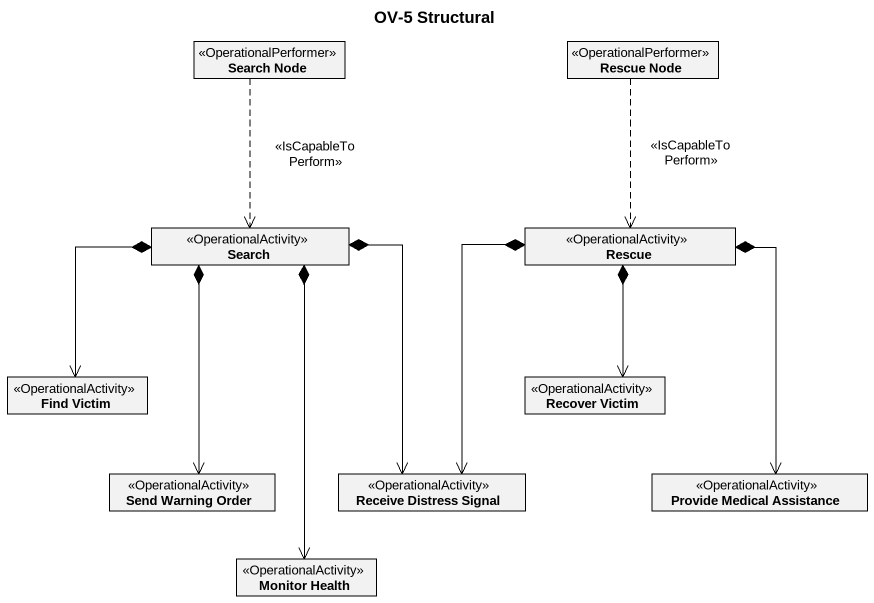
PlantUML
@startuml
title OV-5 Structural
hide circle
hide empty members
class "Search Node" as Search_Node <<OperationalPerformer>>
class "Rescue Node" as Rescue_Node <<OperationalPerformer>>
class Search <<OperationalActivity>>
class Rescue <<OperationalActivity>>
class "Find Victim" as Find_Victim <<OperationalActivity>>
class "Recover Victim" as Recover_Victim <<OperationalActivity>>
class "Send Warning Order" as Send_Warning_Order <<OperationalActivity>>
class "Receive Distress Signal" as Receive_Distress_Signal <<OperationalActivity>>
class "Provide Medical Assistance" as Provide_Medical_Assistance <<OperationalActivity>>
class "Monitor Health" as Monitor_Health <<OperationalActivity>>
Search_Node ..> Search : <<IsCapableToPerform>>
Rescue_Node ..> Rescue : <<IsCapableToPerform>>
Search *--> Find_Victim
Search *--> Send_Warning_Order
Search *--> Receive_Distress_Signal
Search *--> Monitor_Health
Rescue *--> Recover_Victim
Rescue *--> Receive_Distress_Signal
Rescue *--> Provide_Medical_Assistance
@enduml
